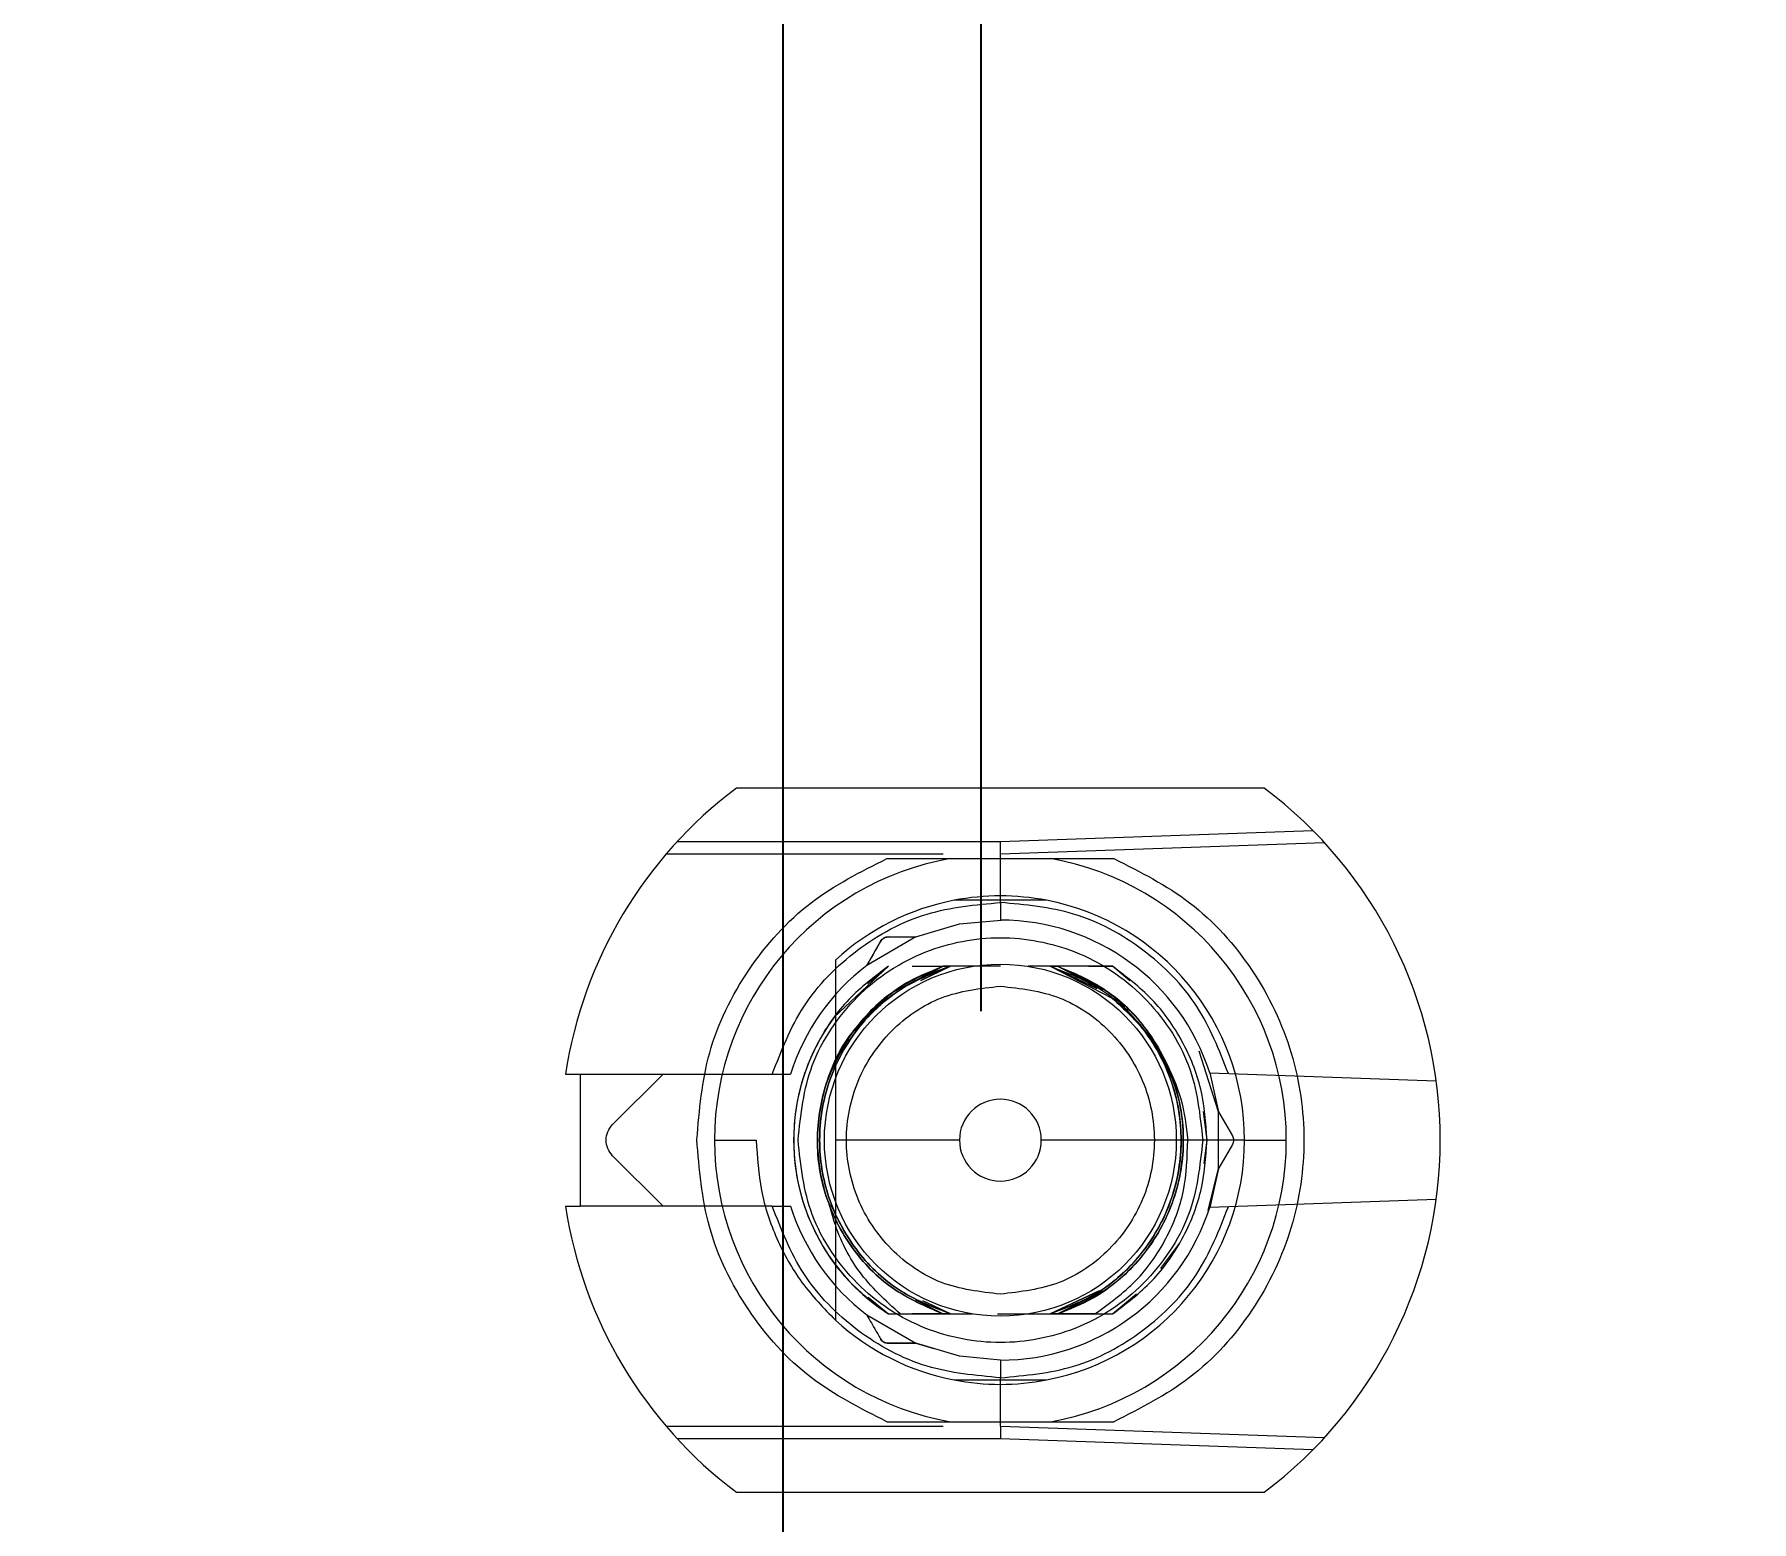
# Model space of a CAD drawing. Header units: millimetres. Extents: x -84 to 500, y -79 to 355.
# Drawn here: x 257.75 to 277.27, y 236.21 to 253.1 of the extents above; entities that cross this region are included whole.
import ezdxf
from ezdxf.lldxf.tags import DXFTag

# ---------------------------------------------------------------- set-up
doc = ezdxf.new("R2010")
doc.units = ezdxf.units.MM
doc.header["$PDSIZE"] = -1
tags = doc.linetypes.add('HIDDEN', pattern=[1.905, 1.27, -0.635]).pattern_tags.tags
tags[6:7] = [DXFTag(74, 4), DXFTag(75, 0), DXFTag(340, '0'), DXFTag(46, 1.0), DXFTag(50, 0.0), DXFTag(44, 0.0), DXFTag(45, 0.0)]
tags[4:5] = [DXFTag(74, 4), DXFTag(75, 0), DXFTag(340, '0'), DXFTag(46, 1.0), DXFTag(50, 0.0), DXFTag(44, 0.0), DXFTag(45, 0.0)]
doc.dimstyles.new('ISO-25', dxfattribs={"dimtxt": 2.5, "dimasz": 2.5, "dimexe": 1.25, "dimexo": 0.625, "dimtad": 1, "dimtxsty": 'Standard', "dimcen": 2.5, "dimadec": 0, "dimazin": 0, "dimtfac": 1, "dimtmove": 0, "dimatfit": 3, "dimfxl": 0, "dimarcsym": 0})

# ---------------------------------------------------------------- blocks, each defined once
blk = doc.blocks.new('*D173')
at = {"color": 0, "linetype": 'ByBlock', "lineweight": -2}
for p, q in [((277.156, 317.086), (277.156, 345.059)), ((272.91, 310.482), (277.156, 317.086)), ((272.91, 282.085), (272.91, 310.482))]:
    blk.add_line(p, q, dxfattribs=at)
at = {"layer": 'DEFPOINTS', "color": 0, "linetype": 'ByBlock'}
blk.add_point((272.91, 281.085), dxfattribs=at)
at = {"color": 0, "linetype": 'ByBlock', "insert": (273.882, 335.136), "char_height": 3.5, "attachment_point": 5, "rotation": 90}
blk.add_mtext('273,130', dxfattribs=at)
blk = doc.blocks.new('*D104')
at = {"color": 0, "linetype": 'ByBlock', "lineweight": -2}
for p, q in [((357.387, 315.419), (357.387, 343.952)), ((359.8, 308.815), (357.387, 315.419)), ((359.8, 282.085), (359.8, 308.815))]:
    blk.add_line(p, q, dxfattribs=at)
at = {"layer": 'DEFPOINTS', "color": 0, "linetype": 'ByBlock'}
blk.add_point((359.8, 281.085), dxfattribs=at)
at = {"color": 0, "linetype": 'ByBlock', "insert": (354.113, 333.75), "char_height": 3.5, "attachment_point": 5, "rotation": 90}
blk.add_mtext('359,800', dxfattribs=at)
blk = doc.blocks.new('*D182')
at = {"color": 0, "linetype": 'ByBlock', "lineweight": -2}
for p, q in [((297.66, 315.284), (297.66, 343.817)), ((306.665, 308.68), (297.66, 315.284)), ((306.665, 287.37), (306.665, 308.68))]:
    blk.add_line(p, q, dxfattribs=at)
at = {"layer": 'DEFPOINTS', "color": 0, "linetype": 'ByBlock'}
blk.add_point((306.665, 286.37), dxfattribs=at)
at = {"color": 0, "linetype": 'ByBlock', "insert": (294.386, 333.614), "char_height": 3.5, "attachment_point": 5, "rotation": 90}
blk.add_mtext('306,860', dxfattribs=at)
blk = doc.blocks.new('*D103')
at = {"color": 0, "linetype": 'ByBlock', "lineweight": -2}
blk.add_line((392.56, 287.37), (392.56, 345.31), dxfattribs=at)
at = {"layer": 'DEFPOINTS', "color": 0, "linetype": 'ByBlock'}
blk.add_point((392.56, 286.37), dxfattribs=at)
at = {"color": 0, "linetype": 'ByBlock', "insert": (389.286, 334.81), "char_height": 3.5, "attachment_point": 5, "rotation": 90}
blk.add_mtext('392,560', dxfattribs=at)
blk = doc.blocks.new('*D60')
at = {"color": 0, "linetype": 'ByBlock', "lineweight": -2}
for p, q in [((429.688, 279.42), (436.292, 282.059)), ((436.292, 282.059), (465.42, 282.059)), ((399.51, 279.42), (429.688, 279.42))]:
    blk.add_line(p, q, dxfattribs=at)
at = {"layer": 'DEFPOINTS', "color": 0, "linetype": 'ByBlock'}
blk.add_point((398.51, 279.42), dxfattribs=at)
at = {"color": 0, "linetype": 'ByBlock', "insert": (454.92, 285.333), "char_height": 3.5, "attachment_point": 5}
blk.add_mtext('279,420', dxfattribs=at)
blk = doc.blocks.new('*D190')
at = {"color": 0, "linetype": 'ByBlock', "lineweight": -2}
for p, q in [((429.827, 280.62), (436.431, 290.705)), ((436.431, 290.705), (464.964, 290.705)), ((361.265, 280.62), (429.827, 280.62))]:
    blk.add_line(p, q, dxfattribs=at)
at = {"layer": 'DEFPOINTS', "color": 0, "linetype": 'ByBlock'}
blk.add_point((360.265, 280.62), dxfattribs=at)
at = {"color": 0, "linetype": 'ByBlock', "insert": (454.762, 293.979), "char_height": 3.5, "attachment_point": 5}
blk.add_mtext('280,620', dxfattribs=at)
blk = doc.blocks.new('*D116')
at = {"color": 0, "linetype": 'ByBlock', "lineweight": -2}
for p, q in [((400.941, 308.34), (400.941, 337.468)), ((407.239, 301.736), (400.941, 308.34)), ((407.239, 211.51), (407.239, 301.736))]:
    blk.add_line(p, q, dxfattribs=at)
at = {"layer": 'DEFPOINTS', "color": 0, "linetype": 'ByBlock'}
blk.add_point((407.239, 210.51), dxfattribs=at)
at = {"color": 0, "linetype": 'ByBlock', "insert": (397.667, 326.968), "char_height": 3.5, "attachment_point": 5, "rotation": 90}
blk.add_mtext('407,239', dxfattribs=at)
blk = doc.blocks.new('*D94')
at = {"color": 0, "linetype": 'ByBlock', "lineweight": -2}
for p, q in [((432.095, 298.31), (435.867, 300.366)), ((435.867, 300.366), (463.84, 300.366)), ((426.491, 298.31), (432.095, 298.31))]:
    blk.add_line(p, q, dxfattribs=at)
at = {"layer": 'DEFPOINTS', "color": 0, "linetype": 'ByBlock'}
blk.add_point((425.491, 298.31), dxfattribs=at)
at = {"color": 0, "linetype": 'ByBlock', "insert": (453.918, 303.64), "char_height": 3.5, "attachment_point": 5}
blk.add_mtext('298,310', dxfattribs=at)
blk = doc.blocks.new('*D100')
at = {"color": 0, "linetype": 'ByBlock', "lineweight": -2}
for p, q in [((438.404, 304.8), (441.522, 311.942)), ((441.522, 311.942), (469.46, 311.942)), ((432.8, 304.8), (438.404, 304.8))]:
    blk.add_line(p, q, dxfattribs=at)
at = {"layer": 'DEFPOINTS', "color": 0, "linetype": 'ByBlock'}
blk.add_point((431.8, 304.8), dxfattribs=at)
at = {"color": 0, "linetype": 'ByBlock', "insert": (459.555, 315.216), "char_height": 3.5, "attachment_point": 5}
blk.add_mtext('304,800', dxfattribs=at)
blk = doc.blocks.new('*D102')
at = {"color": 0, "linetype": 'ByBlock', "lineweight": -2}
for p, q in [((423.034, 313.81), (423.034, 341.188)), ((431.8, 311.404), (423.034, 313.81)), ((431.8, 305.8), (431.8, 311.404))]:
    blk.add_line(p, q, dxfattribs=at)
at = {"layer": 'DEFPOINTS', "color": 0, "linetype": 'ByBlock'}
blk.add_point((431.8, 304.8), dxfattribs=at)
at = {"color": 0, "linetype": 'ByBlock', "insert": (419.76, 331.563), "char_height": 3.5, "attachment_point": 5, "rotation": 90}
blk.add_mtext('431,800', dxfattribs=at)
blk = doc.blocks.new('*D114')
at = {"color": 0, "linetype": 'ByBlock', "lineweight": -2}
for p, q in [((427.163, 240.585), (433.767, 246.415)), ((433.767, 246.415), (462.895, 246.415)), ((407.051, 240.585), (427.163, 240.585))]:
    blk.add_line(p, q, dxfattribs=at)
at = {"layer": 'DEFPOINTS', "color": 0, "linetype": 'ByBlock'}
blk.add_point((406.051, 240.585), dxfattribs=at)
at = {"color": 0, "linetype": 'ByBlock', "insert": (452.395, 249.689), "char_height": 3.5, "attachment_point": 5}
blk.add_mtext('240,585', dxfattribs=at)
blk = doc.blocks.new('*D117')
at = {"color": 0, "linetype": 'ByBlock', "lineweight": -2}
for p, q in [((375.623, 311.577), (375.623, 340.11)), ((378.2, 304.973), (375.623, 311.577)), ((378.2, 242.005), (378.2, 304.973))]:
    blk.add_line(p, q, dxfattribs=at)
at = {"layer": 'DEFPOINTS', "color": 0, "linetype": 'ByBlock'}
blk.add_point((378.2, 241.005), dxfattribs=at)
at = {"color": 0, "linetype": 'ByBlock', "insert": (372.349, 329.907), "char_height": 3.5, "attachment_point": 5, "rotation": 90}
blk.add_mtext('378,200', dxfattribs=at)
blk = doc.blocks.new('*D118')
at = {"color": 0, "linetype": 'ByBlock', "lineweight": -2}
for p, q in [((346.874, 316.264), (346.874, 343.047)), ((350.01, 309.66), (346.874, 316.264)), ((350.01, 242.005), (350.01, 309.66))]:
    blk.add_line(p, q, dxfattribs=at)
at = {"layer": 'DEFPOINTS', "color": 0, "linetype": 'ByBlock'}
blk.add_point((350.01, 241.005), dxfattribs=at)
at = {"color": 0, "linetype": 'ByBlock', "insert": (343.6, 333.72), "char_height": 3.5, "attachment_point": 5, "rotation": 90}
blk.add_mtext('350,010', dxfattribs=at)
blk = doc.blocks.new('*D186')
at = {"color": 0, "linetype": 'ByBlock', "lineweight": -2}
for p, q in [((332.635, 315.682), (332.635, 344.81)), ((329.69, 309.078), (332.635, 315.682)), ((329.69, 241.54), (329.69, 309.078))]:
    blk.add_line(p, q, dxfattribs=at)
at = {"layer": 'DEFPOINTS', "color": 0, "linetype": 'ByBlock'}
blk.add_point((329.69, 240.54), dxfattribs=at)
at = {"color": 0, "linetype": 'ByBlock', "insert": (329.361, 334.31), "char_height": 3.5, "attachment_point": 5, "rotation": 90}
blk.add_mtext('329,690', dxfattribs=at)
blk = doc.blocks.new('*D120')
at = {"color": 0, "linetype": 'ByBlock', "lineweight": -2}
for p, q in [((316.639, 311.78), (316.639, 340.313)), ((309.37, 305.176), (316.639, 311.78)), ((309.37, 242.005), (309.37, 305.176))]:
    blk.add_line(p, q, dxfattribs=at)
at = {"layer": 'DEFPOINTS', "color": 0, "linetype": 'ByBlock'}
blk.add_point((309.37, 241.005), dxfattribs=at)
at = {"color": 0, "linetype": 'ByBlock', "insert": (313.365, 330.111), "char_height": 3.5, "attachment_point": 5, "rotation": 90}
blk.add_mtext('309,370', dxfattribs=at)
blk = doc.blocks.new('*D178')
at = {"color": 0, "linetype": 'ByBlock', "lineweight": -2}
for p, q in [((289.51, 315.616), (289.51, 344.149)), ((288.991, 309.012), (289.51, 315.616)), ((288.991, 241.567), (288.991, 309.012))]:
    blk.add_line(p, q, dxfattribs=at)
at = {"layer": 'DEFPOINTS', "color": 0, "linetype": 'ByBlock'}
blk.add_point((288.991, 240.567), dxfattribs=at)
at = {"color": 0, "linetype": 'ByBlock', "insert": (286.236, 333.946), "char_height": 3.5, "attachment_point": 5, "rotation": 90}
blk.add_mtext('288,991', dxfattribs=at)
blk = doc.blocks.new('*D174')
at = {"color": 0, "linetype": 'ByBlock', "lineweight": -2}
for p, q in [((270.766, 315.543), (270.766, 344.671)), ((268.51, 308.939), (270.766, 315.543)), ((268.51, 242.005), (268.51, 308.939))]:
    blk.add_line(p, q, dxfattribs=at)
at = {"layer": 'DEFPOINTS', "color": 0, "linetype": 'ByBlock'}
blk.add_point((268.51, 241.005), dxfattribs=at)
at = {"color": 0, "linetype": 'ByBlock', "insert": (267.492, 334.171), "char_height": 3.5, "attachment_point": 5, "rotation": 90}
blk.add_mtext('268,730', dxfattribs=at)
blk = doc.blocks.new('*D176')
at = {"color": 0, "linetype": 'ByBlock', "lineweight": -2}
for p, q in [((260.19, 315.984), (260.19, 345.112)), ((266.26, 309.38), (260.19, 315.984)), ((266.26, 174.27), (266.26, 309.38))]:
    blk.add_line(p, q, dxfattribs=at)
at = {"layer": 'DEFPOINTS', "color": 0, "linetype": 'ByBlock'}
blk.add_point((266.26, 173.27), dxfattribs=at)
at = {"color": 0, "linetype": 'ByBlock', "insert": (256.916, 334.612), "char_height": 3.5, "attachment_point": 5, "rotation": 90}
blk.add_mtext('266,480', dxfattribs=at)
blk = doc.blocks.new('*D177')
at = {"color": 0, "linetype": 'ByBlock', "lineweight": -2}
for p, q in [((283.068, 313.271), (283.068, 341.804)), ((286.8, 306.667), (283.068, 313.271)), ((286.8, 174.27), (286.8, 306.667))]:
    blk.add_line(p, q, dxfattribs=at)
at = {"layer": 'DEFPOINTS', "color": 0, "linetype": 'ByBlock'}
blk.add_point((286.8, 173.27), dxfattribs=at)
at = {"color": 0, "linetype": 'ByBlock', "insert": (279.794, 331.601), "char_height": 3.5, "attachment_point": 5, "rotation": 90}
blk.add_mtext('286,800', dxfattribs=at)
blk = doc.blocks.new('*D183')
at = {"color": 0, "linetype": 'ByBlock', "lineweight": -2}
for p, q in [((308.562, 314.116), (308.562, 341.494)), ((306.925, 307.512), (308.562, 314.116)), ((306.925, 174.27), (306.925, 307.512))]:
    blk.add_line(p, q, dxfattribs=at)
at = {"layer": 'DEFPOINTS', "color": 0, "linetype": 'ByBlock'}
blk.add_point((306.925, 173.27), dxfattribs=at)
at = {"color": 0, "linetype": 'ByBlock', "insert": (305.288, 331.869), "char_height": 3.5, "attachment_point": 5, "rotation": 90}
blk.add_mtext('307,120', dxfattribs=at)
blk = doc.blocks.new('*D185')
at = {"color": 0, "linetype": 'ByBlock', "lineweight": -2}
for p, q in [((325.43, 309.484), (325.43, 338.612)), ((327.44, 302.88), (325.43, 309.484)), ((327.44, 174.27), (327.44, 302.88))]:
    blk.add_line(p, q, dxfattribs=at)
at = {"layer": 'DEFPOINTS', "color": 0, "linetype": 'ByBlock'}
blk.add_point((327.44, 173.27), dxfattribs=at)
at = {"color": 0, "linetype": 'ByBlock', "insert": (322.156, 328.112), "char_height": 3.5, "attachment_point": 5, "rotation": 90}
blk.add_mtext('327,440', dxfattribs=at)
blk = doc.blocks.new('*D187')
at = {"color": 0, "linetype": 'ByBlock', "lineweight": -2}
for p, q in [((338.803, 312.856), (338.803, 341.984)), ((347.76, 306.252), (338.803, 312.856)), ((347.76, 174.27), (347.76, 306.252))]:
    blk.add_line(p, q, dxfattribs=at)
at = {"layer": 'DEFPOINTS', "color": 0, "linetype": 'ByBlock'}
blk.add_point((347.76, 173.27), dxfattribs=at)
at = {"color": 0, "linetype": 'ByBlock', "insert": (335.529, 331.484), "char_height": 3.5, "attachment_point": 5, "rotation": 90}
blk.add_mtext('347,760', dxfattribs=at)
blk = doc.blocks.new('*D188')
at = {"color": 0, "linetype": 'ByBlock', "lineweight": -2}
for p, q in [((366.99, 308.283), (366.99, 337.411)), ((375.63, 301.679), (366.99, 308.283)), ((375.63, 176.67), (375.63, 301.679))]:
    blk.add_line(p, q, dxfattribs=at)
at = {"layer": 'DEFPOINTS', "color": 0, "linetype": 'ByBlock'}
blk.add_point((375.63, 175.67), dxfattribs=at)
at = {"color": 0, "linetype": 'ByBlock', "insert": (363.716, 326.911), "char_height": 3.5, "attachment_point": 5, "rotation": 90}
blk.add_mtext('375,630', dxfattribs=at)

msp = doc.modelspace()

# ---------------------------------------------------------------- linework, layer by layer
at = {"color": 7, "linetype": 'Continuous', "lineweight": 15}
for p, q in [((271.73, 244.54), (265.73, 244.54)), ((263.7866, 241.29), (263.955, 241.29)), ((263.955, 241.29), (263.955, 239.79)), ((265.48, 240.54), (265.955, 240.54)), ((268.2652, 240.54), (266.855, 240.54)), ((271.505, 240.54), (269.1948, 240.54)), ((271.505, 240.54), (271.98, 240.54)), ((263.7866, 239.79), (263.955, 239.79)), ((265.73, 236.54), (271.73, 236.54))]:
    msp.add_line(p, q, dxfattribs=at)
at = {"color": 7, "linetype": 'HIDDEN', "lineweight": 0}
for p, q in [((268.73, 243.9344), (272.2825, 244.0585)), ((265.0587, 243.9343), (268.73, 243.9343)), ((268.73, 243.79), (268.73, 243.9344)), ((272.4157, 243.9187), (268.73, 243.79)), ((268.0797, 243.79), (264.9303, 243.79)), ((268.73, 243.24), (268.73, 243.79)), ((268.73, 243.24), (268.73, 243.04)), ((269.2544, 243.265), (269.2544, 243.265)), ((267.7701, 242.8484), (267.2109, 242.5255)), ((267.2109, 242.5255), (267.3684, 242.7984)), ((266.8408, 241.9376), (267.4565, 242.515)), ((267.4565, 242.515), (267.2205, 242.3172)), ((267.5074, 242.2211), (268.0791, 242.515)), ((267.5074, 242.221), (268.0791, 242.515)), ((267.7291, 242.515), (268.0791, 242.515)), ((267.825, 242.3552), (268.164, 242.515)), ((268.164, 242.515), (267.825, 242.3552)), ((268.0791, 242.515), (267.838, 242.391)), ((268.4148, 242.515), (268.164, 242.515)), ((268.6484, 242.515), (268.4148, 242.515)), ((268.73, 242.515), (268.4619, 242.515)), ((269.296, 242.515), (269.0452, 242.515)), ((269.296, 242.515), (270.0015, 242.1538)), ((269.296, 242.515), (269.7659, 242.2934)), ((269.7658, 242.2935), (269.296, 242.515)), ((269.296, 242.515), (269.8281, 242.2641)), ((269.8281, 242.2641), (269.296, 242.515)), ((269.296, 242.515), (269.8281, 242.2641)), ((269.8281, 242.2641), (269.296, 242.515)), ((270.0035, 242.515), (269.3809, 242.515)), ((269.8279, 242.2852), (269.3809, 242.515)), ((269.3809, 242.515), (269.8949, 242.2507)), ((269.8949, 242.2507), (269.3809, 242.515)), ((269.3809, 242.515), (269.8949, 242.2507)), ((269.7309, 242.515), (270.0035, 242.515)), ((270.1429, 242.3982), (270.0035, 242.515)), ((270.201, 242.3496), (270.0035, 242.515)), ((271.2091, 240.8629), (270.9889, 241.551)), ((263.955, 241.29), (266.1363, 241.29)), ((264.3219, 240.7168), (264.8952, 241.29)), ((271.1101, 241.3049), (273.6842, 241.215)), ((271.1101, 241.3049), (271.2091, 240.8629)), ((271.08, 240.54), (271.0394, 240.8637)), ((271.08, 240.54), (271.0411, 240.8503)), ((271.2091, 240.8629), (271.3666, 240.59)), ((271.2091, 240.2171), (271.2091, 240.8629)), ((271.0468, 240.2751), (271.08, 240.54)), ((264.8952, 239.79), (264.3219, 240.3632)), ((271.3666, 240.49), (271.2091, 240.2171)), ((271.09, 239.7392), (271.2091, 240.2171)), ((271.2091, 240.2171), (271.1101, 239.7751)), ((266.1363, 239.79), (263.955, 239.79)), ((273.6842, 239.865), (271.1101, 239.7751)), ((270.5545, 239.0834), (270.7652, 239.365)), ((267.2281, 238.7564), (267.4565, 238.565)), ((269.8525, 238.8274), (269.296, 238.565)), ((269.296, 238.565), (269.8525, 238.8274)), ((269.8525, 238.8274), (269.296, 238.565)), ((269.296, 238.565), (269.8525, 238.8274)), ((269.3809, 238.565), (269.8932, 238.8284)), ((270.0035, 238.565), (270.277, 238.7942)), ((267.2109, 238.5545), (267.7701, 238.2316)), ((267.2782, 238.7144), (267.4565, 238.565)), ((267.4565, 238.565), (268.4148, 238.565)), ((267.7291, 238.565), (268.0791, 238.565)), ((268.0791, 238.565), (267.7291, 238.565)), ((267.7643, 238.7269), (268.0791, 238.565)), ((268.164, 238.565), (267.8467, 238.7146)), ((267.8511, 238.7125), (268.164, 238.565)), ((268.6965, 238.565), (269.0452, 238.565)), ((269.0452, 238.565), (269.8026, 238.565)), ((269.3809, 238.565), (270.0035, 238.565)), ((269.8026, 238.565), (269.3809, 238.565)), ((267.7701, 238.2316), (267.455, 238.2316)), ((267.7701, 238.2316), (267.9723, 238.1736)), ((268.73, 238.04), (268.73, 237.84)), ((268.73, 237.29), (268.73, 237.84)), ((264.9303, 237.29), (268.0797, 237.29)), ((268.73, 237.29), (272.4157, 237.1613)), ((268.73, 237.29), (268.73, 237.1457)), ((268.73, 237.1457), (265.0587, 237.1457)), ((272.2825, 237.0215), (268.73, 237.1456))]:
    msp.add_line(p, q, dxfattribs=at)
at = {"color": 7, "linetype": 'HIDDEN', "lineweight": 0, "flags": 128}
for points in [[(267.7701, 242.8484), (268.2644, 242.9963), (268.7385, 243.04)], [(267.4565, 242.515), (267.4565, 242.515)], [(268.164, 242.515), (268.164, 242.515)], [(268.164, 242.515), (268.164, 242.515)], [(268.164, 242.515), (268.164, 242.515)], [(268.164, 242.515), (268.164, 242.515)], [(268.164, 242.515), (268.164, 242.515)], [(269.296, 242.515), (269.296, 242.515)], [(269.296, 242.515), (269.296, 242.515)], [(269.296, 242.515), (269.296, 242.515)], [(269.296, 242.515), (269.296, 242.515)], [(269.296, 242.515), (269.296, 242.515)], [(269.296, 242.515), (269.296, 242.515)], [(269.296, 242.515), (269.296, 242.515)], [(269.296, 242.515), (269.296, 242.515)], [(270.0035, 242.515), (270.0035, 242.515)], [(266.8008, 239.7639), (266.797, 239.7925), (266.7969, 239.8014), (266.7971, 239.8027), (266.7975, 239.8036), (266.7977, 239.8037), (266.7977, 239.8038), (266.7978, 239.8038), (266.7978, 239.8038), (266.7978, 239.8038), (266.7978, 239.8038), (266.7978, 239.8038), (266.7977, 239.8038), (266.7975, 239.8038), (266.7974, 239.8038), (266.7974, 239.8038), (266.7974, 239.8038), (266.7974, 239.8038), (266.7974, 239.8038), (266.7975, 239.8038), (266.7977, 239.8039), (266.7979, 239.8039), (266.798, 239.804), (266.798, 239.804), (266.7981, 239.804), (266.7981, 239.804), (266.7981, 239.804), (266.7981, 239.804), (266.7984, 239.804), (266.7988, 239.8039), (266.7994, 239.8035), (266.8021, 239.8006), (266.8663, 239.6711), (266.9534, 239.5081)], [(270.5092, 239.5128), (270.5092, 239.5128)], [(269.7572, 238.7608), (269.7572, 238.7608)], [(267.4565, 238.565), (267.4565, 238.565)], [(267.4565, 238.565), (267.4565, 238.565)], [(267.4565, 238.565), (267.4565, 238.565)], [(267.4565, 238.565), (267.4565, 238.565)], [(267.4565, 238.565), (267.4565, 238.565)], [(267.4565, 238.565), (267.4565, 238.565)], [(267.4565, 238.565), (267.4565, 238.565)], [(267.4565, 238.565), (267.4565, 238.565)], [(268.4148, 238.565), (268.4148, 238.565)], [(269.0452, 238.565), (269.0452, 238.565)], [(270.0035, 238.565), (270.0035, 238.565)], [(270.0035, 238.565), (270.0035, 238.565)], [(270.0035, 238.565), (270.0035, 238.565)], [(270.0035, 238.565), (270.0035, 238.565)], [(270.0035, 238.565), (270.0035, 238.565)], [(270.0035, 238.565), (270.0035, 238.565)], [(270.0035, 238.565), (270.0035, 238.565)], [(268.73, 238.04), (268.2644, 238.0837), (267.7701, 238.2316)]]:
    msp.add_lwpolyline(points, dxfattribs=at)
at = {"color": 7, "linetype": 'HIDDEN', "lineweight": 0}
msp.add_circle((268.73, 240.54), 2, dxfattribs=at)
at = {"color": 7, "linetype": 'Continuous', "lineweight": 15}
for radius, start, end in [(5, 126.8699, 171.37307), (5, 306.8699, 53.1301), (3.25, 100.06327, 180), (3.25, 0, 79.93673), (2.775, 100.89324, 132.50663), (2.775, 79.10676, 100.89295), (2.775, 0, 79.10705), (0.4648, 0, 180), (3.25, 180, 259.93673), (0.4648, 180, 0), (2.775, 280.89295, 0), (3.25, 280.06327, 0), (5, 188.62693, 233.1301), (2.775, 227.49336, 259.10705), (2.775, 259.10668, 280.89376)]:
    msp.add_arc((268.73, 240.54), radius, start, end, dxfattribs=at)
at = {"color": 7, "linetype": 'HIDDEN', "lineweight": 0}
for radius, start, end in [(2.5, 17.81569, 90), (2.5, 127.42024, 162.5424), (2.35, 143.50581, 237.18508), (2.5, 197.4576, 232.57976), (2.5, 270, 342.18431)]:
    msp.add_arc((268.73, 240.54), radius, start, end, dxfattribs=at)
at = {"color": 7, "linetype": 'Continuous', "lineweight": 15}
for points, knots in [([(265.28, 240.546), (265.3086, 240.8795), (265.3672, 241.5617), (265.8334, 242.4995), (266.5303, 243.2811), (267.1417, 243.5893), (267.4406, 243.74)], [0, 0, 0, 0, 0.2444238, 0.5, 0.7555762, 1, 1, 1, 1]), ([(267.4406, 243.74), (267.5751, 243.74), (267.7489, 243.74), (267.9432, 243.74), (268.0238, 243.74), (268.0778, 243.74), (268.1174, 243.74), (268.1436, 243.74), (268.1576, 243.74), (268.1617, 243.74), (268.162, 243.74), (268.1621, 243.74)], [0, 0, 0, 0, 0.5219302, 0.6747067, 0.7796367, 0.8517307, 0.9016652, 0.9545658, 0.9758811, 0.9930943, 1, 1, 1, 1]), ([(268.1621, 243.74), (268.338, 243.74), (268.6905, 243.74), (269.0836, 243.74), (269.276, 243.74), (269.2979, 243.74)], [0, 0, 0, 0, 0.4691002, 0.9396132, 1, 1, 1, 1]), ([(269.2979, 243.74), (269.2984, 243.74), (269.2996, 243.74), (269.3113, 243.74), (269.3548, 243.74), (269.5513, 243.74), (269.7852, 243.74), (269.9814, 243.74), (270.0194, 243.74)], [0, 0, 0, 0, 0.0169294, 0.0393005, 0.081695, 0.2361978, 0.8521567, 1, 1, 1, 1]), ([(270.0194, 243.74), (270.3184, 243.5891), (270.9301, 243.2803), (271.6322, 242.497), (272.0806, 241.5573), (272.2286, 240.54), (272.0806, 239.5227), (271.6322, 238.583), (270.9301, 237.7997), (270.3184, 237.4909), (270.0194, 237.34)], [0, 0, 0, 0, 0.1222036, 0.25, 0.3777964, 0.5, 0.6222036, 0.75, 0.8777964, 1, 1, 1, 1]), ([(269.2544, 243.265), (268.9643, 243.265), (268.6112, 243.265), (268.267, 243.265), (268.2056, 243.265)], [0, 0, 0, 0, 0.82148627, 1, 1, 1, 1]), ([(266.855, 242.5857), (266.855, 242.1481), (266.855, 241.5452), (266.855, 240.7563), (266.855, 240.54)], [0, 0, 0, 0, 0.7257574, 1, 1, 1, 1]), ([(267.4406, 237.34), (267.1409, 237.4912), (266.5277, 237.8005), (265.8297, 238.5854), (265.3642, 239.5271), (265.3076, 240.2115), (265.28, 240.546)], [0, 0, 0, 0, 0.2443904, 0.5, 0.7556096, 1, 1, 1, 1]), ([(265.955, 240.54), (265.9664, 240.3482), (265.9893, 239.9647), (266.1741, 239.4155), (266.454, 238.9083), (266.7213, 238.6323), (266.855, 238.4943)], [0, 0, 0, 0, 0.25000018, 0.50000025, 0.75000022, 1, 1, 1, 1]), ([(266.855, 240.54), (266.855, 240.3451), (266.855, 239.8407), (266.855, 239.1589), (266.855, 238.7099), (266.855, 238.4943)], [0, 0, 0, 0, 0.2465257, 0.6381396, 1, 1, 1, 1]), ([(268.2056, 237.815), (268.4957, 237.815), (268.8488, 237.815), (269.193, 237.815), (269.2544, 237.815)], [0, 0, 0, 0, 0.821497, 1, 1, 1, 1]), ([(267.4406, 237.34), (267.5751, 237.34), (267.7489, 237.34), (267.9432, 237.34), (268.0238, 237.34), (268.0778, 237.34), (268.1174, 237.34), (268.1436, 237.34), (268.1576, 237.34), (268.1617, 237.34), (268.162, 237.34), (268.1621, 237.34)], [0, 0, 0, 0, 0.5219302, 0.6747067, 0.7796367, 0.8517307, 0.9016652, 0.9545658, 0.9758811, 0.9930943, 1, 1, 1, 1]), ([(268.1621, 237.34), (268.338, 237.34), (268.6905, 237.34), (269.0836, 237.34), (269.276, 237.34), (269.2979, 237.34)], [0, 0, 0, 0, 0.4691002, 0.9396132, 1, 1, 1, 1]), ([(269.2979, 237.34), (269.2984, 237.34), (269.2996, 237.34), (269.3113, 237.34), (269.3548, 237.34), (269.5513, 237.34), (269.7852, 237.34), (269.9814, 237.34), (270.0194, 237.34)], [0, 0, 0, 0, 0.0169294, 0.0393005, 0.081695, 0.2361978, 0.8521567, 1, 1, 1, 1])]:
    msp.add_open_spline(points, degree=3, knots=knots, dxfattribs=at)
at = {"color": 7, "linetype": 'HIDDEN', "lineweight": 0}
for points, knots in [([(266.1363, 241.29), (266.2395, 241.5543), (266.4517, 242.0972), (267.0809, 242.7335), (267.8669, 243.1612), (268.4474, 243.2142), (268.73, 243.24)], [0, 0, 0, 0, 0.24339238, 0.5, 0.75660762, 1, 1, 1, 1]), ([(271.3216, 241.2975), (271.2178, 241.561), (271.0047, 242.1021), (270.3758, 242.7357), (269.5912, 243.1616), (269.012, 243.2143), (268.73, 243.24)], [0, 0, 0, 0, 0.2434225, 0.5, 0.7565775, 1, 1, 1, 1]), ([(266.43, 240.54), (266.4609, 240.8292), (266.5086, 241.2757), (266.7949, 241.8119), (267.0921, 242.1773), (267.4581, 242.4765), (267.9941, 242.7538), (268.73, 242.8958), (269.4657, 242.7538), (270.0018, 242.4766), (270.3677, 242.1775), (270.665, 241.812), (270.9514, 241.2759), (270.9991, 240.8292), (271.03, 240.54)], [0, 0, 0, 0, 0.11972147, 0.18482351, 0.24999997, 0.31510204, 0.38027853, 0.5, 0.61972147, 0.68482351, 0.74999997, 0.81510204, 0.88027853, 1, 1, 1, 1]), ([(267.3684, 242.7984), (267.3733, 242.8056), (267.3831, 242.82), (267.4045, 242.8358), (267.4289, 242.8464), (267.4463, 242.8477), (267.455, 242.8484)], [0, 0, 0, 0, 0.2508005, 0.5000001, 0.7491996, 1, 1, 1, 1]), ([(267.455, 242.8484), (267.4473, 242.8481), (267.4369, 242.8477), (267.4196, 242.8421), (267.4113, 242.8384), (267.4055, 242.8353), (267.3998, 242.8318), (267.3922, 242.8264), (267.3782, 242.814), (267.3726, 242.805), (267.3684, 242.7984)], [0, 0, 0, 0, 0.3001484, 0.4066758, 0.452606, 0.4958734, 0.5400992, 0.5867242, 0.6945387, 1, 1, 1, 1]), ([(267.455, 242.8484), (267.537, 242.8484), (267.6454, 242.8484), (267.7419, 242.8484), (267.7665, 242.8484), (267.7689, 242.8484), (267.7701, 242.8484)], [0, 0, 0, 0, 0.6387178, 0.8437471, 0.9250006, 1, 1, 1, 1]), ([(267.3684, 242.7984), (267.3274, 242.7273), (267.2732, 242.6335), (267.225, 242.5499), (267.2126, 242.5286), (267.2114, 242.5265), (267.2109, 242.5255)], [0, 0, 0, 0, 0.6387212, 0.8437522, 0.9250038, 1, 1, 1, 1]), ([(268.0791, 242.515), (267.8792, 242.4283), (267.4793, 242.2548), (267.0181, 241.7765), (266.7188, 241.1917), (266.6164, 240.54), (266.7188, 239.8884), (267.0181, 239.3035), (267.4793, 238.8252), (267.8792, 238.6517), (268.0791, 238.565)], [0, 0, 0, 0, 0.1249999, 0.2499999, 0.3749998, 0.4999998, 0.6249998, 0.7499998, 0.8749999, 1, 1, 1, 1]), ([(268.164, 238.565), (267.9572, 238.6459), (267.5435, 238.8077), (267.0613, 239.2843), (266.7474, 239.876), (266.6396, 240.54), (266.7473, 241.204), (267.0613, 241.7957), (267.5435, 242.2723), (267.9572, 242.4341), (268.164, 242.515)], [0, 0, 0, 0, 0.1249999, 0.2499999, 0.375, 0.5000001, 0.625, 0.75, 0.8750001, 1, 1, 1, 1]), ([(268.164, 242.515), (267.9572, 242.4341), (267.5435, 242.2723), (267.0613, 241.7957), (266.7473, 241.204), (266.6396, 240.54), (266.7474, 239.876), (267.0613, 239.2843), (267.5435, 238.8077), (267.9572, 238.6459), (268.164, 238.565)], [0, 0, 0, 0, 0.1249999, 0.25, 0.375, 0.4999999, 0.625, 0.7500001, 0.8750001, 1, 1, 1, 1]), ([(268.164, 238.5651), (267.9572, 238.646), (267.5435, 238.8078), (267.0613, 239.2843), (266.7474, 239.876), (266.6396, 240.54), (266.7474, 241.204), (267.0613, 241.7957), (267.5435, 242.2722), (267.9572, 242.434), (268.164, 242.515)], [0, 0, 0, 0, 0.125, 0.2499999, 0.3749997, 0.4999996, 0.6249996, 0.7499996, 0.8749997, 1, 1, 1, 1]), ([(268.164, 242.515), (267.9572, 242.434), (267.5435, 242.2722), (267.0613, 241.7957), (266.7474, 241.204), (266.6396, 240.54), (266.7474, 239.876), (267.0613, 239.2843), (267.5435, 238.8078), (267.9572, 238.646), (268.164, 238.5651)], [0, 0, 0, 0, 0.1250003, 0.2500004, 0.3750004, 0.5000004, 0.6250003, 0.7500001, 0.875, 1, 1, 1, 1]), ([(268.164, 238.565), (267.9572, 238.646), (267.5435, 238.8078), (267.0613, 239.2843), (266.7474, 239.876), (266.6396, 240.54), (266.7474, 241.204), (267.0613, 241.7957), (267.5435, 242.2722), (267.9572, 242.434), (268.164, 242.515)], [0, 0, 0, 0, 0.1250001, 0.2500001, 0.375, 0.5, 0.6249999, 0.7499998, 0.8749999, 1, 1, 1, 1]), ([(268.164, 242.515), (267.9572, 242.434), (267.5435, 242.2722), (267.0613, 241.7957), (266.7474, 241.204), (266.6396, 240.54), (266.7474, 239.876), (267.0613, 239.2843), (267.5435, 238.8078), (267.9572, 238.646), (268.164, 238.565)], [0, 0, 0, 0, 0.1250001, 0.2500002, 0.3750001, 0.5, 0.625, 0.7499999, 0.8749999, 1, 1, 1, 1]), ([(267.0583, 241.7768), (267.1998, 241.9394), (267.4828, 242.2646), (267.8803, 242.4315), (268.0791, 242.515)], [0, 0, 0, 0, 0.5000004, 1, 1, 1, 1]), ([(267.2859, 242.0009), (267.3551, 242.0776), (267.5702, 242.3162), (267.8733, 242.4346), (268.0791, 242.515)], [0, 0, 0, 0, 0.321279, 1, 1, 1, 1]), ([(268.164, 242.515), (268.0248, 242.4668), (267.7464, 242.3704), (267.5123, 242.1914), (267.3953, 242.1019)], [0, 0, 0, 0, 0.5000007, 1, 1, 1, 1]), ([(268.164, 242.515), (268.1636, 242.515), (268.1629, 242.515), (268.156, 242.515), (268.1294, 242.515), (268.1009, 242.515), (268.0791, 242.515)], [0, 0, 0, 0, 0.0688976, 0.145453, 0.3449293, 1, 1, 1, 1]), ([(268.0791, 242.515), (268.1007, 242.515), (268.1288, 242.515), (268.156, 242.515), (268.1629, 242.515), (268.1637, 242.515), (268.164, 242.515)], [0, 0, 0, 0, 0.6594708, 0.8553283, 0.9305157, 1, 1, 1, 1]), ([(269.296, 242.515), (269.2964, 242.515), (269.2971, 242.515), (269.304, 242.515), (269.3306, 242.515), (269.3591, 242.515), (269.3809, 242.515)], [0, 0, 0, 0, 0.0688677, 0.1454157, 0.3449093, 1, 1, 1, 1]), ([(269.3809, 242.515), (269.3593, 242.515), (269.3312, 242.515), (269.304, 242.515), (269.2971, 242.515), (269.2963, 242.515), (269.296, 242.515)], [0, 0, 0, 0, 0.6593585, 0.8552741, 0.9304978, 1, 1, 1, 1]), ([(269.296, 242.515), (269.2964, 242.515), (269.2972, 242.515), (269.304, 242.515), (269.3306, 242.515), (269.3591, 242.515), (269.3809, 242.515)], [0, 0, 0, 0, 0.0689479, 0.1455816, 0.3451712, 1, 1, 1, 1]), ([(269.296, 238.565), (269.5028, 238.6459), (269.9165, 238.8077), (270.3988, 239.2842), (270.7126, 239.876), (270.8204, 240.54), (270.7127, 241.204), (270.3987, 241.7958), (269.9165, 242.2722), (269.5028, 242.4341), (269.296, 242.515)], [0, 0, 0, 0, 0.125, 0.2499999, 0.3749999, 0.5, 0.625, 0.7499999, 0.8749999, 1, 1, 1, 1]), ([(269.3809, 242.515), (269.5808, 242.4283), (269.9807, 242.2548), (270.4419, 241.7765), (270.7412, 241.1917), (270.8437, 240.54), (270.7412, 239.8884), (270.4419, 239.3035), (269.9807, 238.8252), (269.5809, 238.6517), (269.3809, 238.565)], [0, 0, 0, 0, 0.125, 0.25, 0.375, 0.5, 0.6250001, 0.75, 0.875, 1, 1, 1, 1]), ([(270.6695, 241.2571), (270.5943, 241.4299), (270.4324, 241.8019), (269.9778, 242.2537), (269.5799, 242.4279), (269.3809, 242.515)], [0, 0, 0, 0, 0.3025439, 0.6512717, 1, 1, 1, 1]), ([(269.3809, 242.515), (269.5849, 242.4323), (269.9295, 242.2925), (270.1732, 242.015), (270.2726, 241.9018)], [0, 0, 0, 0, 0.5921104, 1, 1, 1, 1]), ([(268.0791, 238.565), (267.8792, 238.6517), (267.4793, 238.8251), (267.0181, 239.3036), (266.7191, 239.8881), (266.6155, 240.5411), (266.7222, 241.1876), (266.9771, 241.7308), (267.2516, 241.9782), (267.3645, 242.0799)], [0, 0, 0, 0, 0.1492875, 0.2985749, 0.4478623, 0.5971496, 0.746437, 0.8957243, 1, 1, 1, 1]), ([(268.0791, 238.565), (267.8792, 238.6517), (267.4793, 238.8251), (267.0181, 239.3036), (266.7191, 239.8881), (266.6154, 240.5411), (266.7223, 241.1875), (266.9751, 241.7277), (267.2467, 241.9727), (267.3567, 242.072)], [0, 0, 0, 0, 0.1496693, 0.2993386, 0.4490079, 0.5986771, 0.7483464, 0.8980157, 1, 1, 1, 1]), ([(267.3546, 242.0699), (267.2453, 241.9713), (266.9745, 241.7269), (266.7223, 241.1875), (266.6154, 240.5411), (266.719, 239.888), (267.018, 239.3036), (267.4793, 238.8251), (267.8792, 238.6517), (268.0791, 238.565)], [0, 0, 0, 0, 0.1013776, 0.2511479, 0.4009184, 0.550689, 0.7004591, 0.8502298, 1, 1, 1, 1]), ([(267.3953, 242.1019), (267.3032, 242.0153), (267.195, 241.9136), (267.0909, 241.8), (267.069, 241.7805), (267.0621, 241.7767), (267.0597, 241.7763), (267.0588, 241.7765), (267.0584, 241.7767), (267.0583, 241.7768)], [0, 0, 0, 0, 0.8053593, 0.9459667, 0.9826923, 0.9932326, 0.9969187, 0.9985022, 1, 1, 1, 1]), ([(270.0015, 242.1538), (270.1398, 242.0257), (270.4165, 241.7696), (270.6798, 241.2611), (270.8041, 240.7072), (270.7712, 240.1387), (270.5864, 239.6001), (270.2617, 239.1345), (269.8255, 238.7635), (269.4725, 238.6312), (269.296, 238.565)], [0, 0, 0, 0, 0.125, 0.2500002, 0.3750006, 0.5000009, 0.6250009, 0.7500008, 0.8750004, 1, 1, 1, 1]), ([(270.6025, 241.4446), (270.5199, 241.5787), (270.3556, 241.8456), (270.1191, 242.0514), (270.0015, 242.1538)], [0, 0, 0, 0, 0.502467, 1, 1, 1, 1]), ([(268.0791, 238.565), (267.8792, 238.6517), (267.4793, 238.8251), (267.018, 239.3036), (266.7191, 239.888), (266.6151, 240.5414), (266.7235, 241.1865), (266.9569, 241.6995), (267.2015, 241.9236), (267.2859, 242.0009)], [0, 0, 0, 0, 0.1532182, 0.3064365, 0.4596547, 0.6128729, 0.7660911, 0.9193093, 1, 1, 1, 1]), ([(267.0451, 241.7587), (266.9339, 241.5713), (266.7116, 241.1964), (266.6183, 240.5387), (266.7183, 239.8887), (267.0183, 239.3034), (267.4793, 238.8252), (267.8792, 238.6517), (268.0791, 238.565)], [0, 0, 0, 0, 0.16666666, 0.33333331, 0.49999997, 0.66666664, 0.83333331, 1, 1, 1, 1]), ([(266.1363, 241.29), (266.164, 241.29), (266.2191, 241.29), (266.2873, 241.29), (266.3365, 241.29), (266.3423, 241.29), (266.3452, 241.29)], [0, 0, 0, 0, 0.25810539, 0.51259537, 0.75559383, 1, 1, 1, 1]), ([(269.3809, 238.565), (269.5182, 238.6198), (269.7927, 238.7294), (270.1486, 238.9994), (270.4427, 239.3325), (270.6588, 239.7218), (270.7885, 240.1477), (270.8236, 240.5907), (270.7704, 241.0342), (270.6584, 241.3078), (270.6025, 241.4446)], [0, 0, 0, 0, 0.1250001, 0.2500003, 0.3750004, 0.5000004, 0.6250004, 0.7500003, 0.8750002, 1, 1, 1, 1]), ([(270.6025, 241.4446), (270.6705, 241.3019), (270.8074, 241.015), (270.8418, 240.699), (270.8591, 240.54)], [0, 0, 0, 0, 0.49706337, 1, 1, 1, 1]), ([(271.03, 240.54), (270.9991, 240.2508), (270.9514, 239.8043), (270.6651, 239.2681), (270.3679, 238.9027), (270.0019, 238.6035), (269.4659, 238.3262), (268.73, 238.1842), (267.9943, 238.3262), (267.4582, 238.6034), (267.0923, 238.9025), (266.795, 239.268), (266.5086, 239.8041), (266.4609, 240.2508), (266.43, 240.54)], [0, 0, 0, 0, 0.1197215, 0.1848235, 0.25, 0.315102, 0.3802785, 0.5, 0.6197215, 0.6848235, 0.75, 0.815102, 0.8802785, 1, 1, 1, 1]), ([(269.8026, 238.565), (269.9655, 238.6822), (270.2892, 238.915), (270.63, 239.408), (270.8438, 239.9594), (270.854, 240.3474), (270.8591, 240.54)], [0, 0, 0, 0, 0.2550541, 0.5067387, 0.755054, 1, 1, 1, 1]), ([(268.73, 237.84), (268.4474, 237.8658), (267.8669, 237.9188), (267.0809, 238.3465), (266.4517, 238.9828), (266.2395, 239.5257), (266.1363, 239.79)], [0, 0, 0, 0, 0.2433924, 0.5, 0.7566076, 1, 1, 1, 1]), ([(266.1363, 239.79), (266.1641, 239.79), (266.2193, 239.79), (266.2875, 239.79), (266.3365, 239.79), (266.3423, 239.79), (266.3452, 239.79)], [0, 0, 0, 0, 0.2586201, 0.5136175, 0.7560903, 1, 1, 1, 1]), ([(267.591, 238.565), (267.4242, 238.7177), (267.0904, 239.0232), (266.8763, 239.4756), (266.8101, 239.7283), (266.8007, 239.7639)], [0, 0, 0, 0, 0.461832, 0.924144, 1, 1, 1, 1]), ([(268.73, 237.84), (269.012, 237.8657), (269.5912, 237.9184), (270.3758, 238.3443), (271.0047, 238.9779), (271.2178, 239.519), (271.3216, 239.7825)], [0, 0, 0, 0, 0.2434225, 0.5, 0.7565775, 1, 1, 1, 1]), ([(267.2109, 238.5545), (267.2114, 238.5535), (267.2127, 238.5514), (267.225, 238.53), (267.2552, 238.4778), (267.3054, 238.3907), (267.3463, 238.3199), (267.3684, 238.2816)], [0, 0, 0, 0, 0.074114, 0.1549226, 0.3599105, 0.65372, 1, 1, 1, 1]), ([(268.0791, 238.565), (268.1007, 238.565), (268.1288, 238.565), (268.156, 238.565), (268.1629, 238.565), (268.1636, 238.565), (268.164, 238.565)], [0, 0, 0, 0, 0.6593264, 0.8552765, 0.9305099, 1, 1, 1, 1]), ([(268.164, 238.565), (268.1637, 238.565), (268.1629, 238.565), (268.1561, 238.565), (268.1294, 238.565), (268.1009, 238.565), (268.0791, 238.565)], [0, 0, 0, 0, 0.06883967, 0.14531384, 0.34467889, 1, 1, 1, 1]), ([(268.0791, 238.565), (268.1007, 238.565), (268.1288, 238.565), (268.1561, 238.565), (268.1629, 238.565), (268.1637, 238.565), (268.164, 238.565)], [0, 0, 0, 0, 0.65956102, 0.8553789, 0.93053671, 1, 1, 1, 1]), ([(269.296, 238.565), (269.2964, 238.565), (269.2971, 238.565), (269.304, 238.565), (269.3306, 238.565), (269.3591, 238.565), (269.3809, 238.565)], [0, 0, 0, 0, 0.0688628, 0.14538059, 0.34481419, 1, 1, 1, 1]), ([(269.296, 238.565), (269.2964, 238.565), (269.2971, 238.565), (269.304, 238.565), (269.3306, 238.565), (269.3591, 238.565), (269.3809, 238.565)], [0, 0, 0, 0, 0.0689465, 0.145569, 0.3451359, 1, 1, 1, 1]), ([(269.3809, 238.565), (269.3593, 238.565), (269.3312, 238.565), (269.304, 238.565), (269.2971, 238.565), (269.2963, 238.565), (269.296, 238.565)], [0, 0, 0, 0, 0.6595874, 0.8554208, 0.9305688, 1, 1, 1, 1]), ([(267.455, 238.2316), (267.4463, 238.2323), (267.4289, 238.2336), (267.4045, 238.2442), (267.3831, 238.26), (267.3733, 238.2744), (267.3684, 238.2816)], [0, 0, 0, 0, 0.2508005, 0.5000001, 0.7491996, 1, 1, 1, 1]), ([(267.3684, 238.2816), (267.3725, 238.2751), (267.3781, 238.2663), (267.3915, 238.2541), (267.3989, 238.2488), (267.4044, 238.2453), (267.4103, 238.2421), (267.4188, 238.2382), (267.4366, 238.2323), (267.4472, 238.2319), (267.455, 238.2316)], [0, 0, 0, 0, 0.3001484, 0.4066758, 0.452606, 0.4958734, 0.5400992, 0.5867242, 0.6945387, 1, 1, 1, 1]), ([(267.455, 238.2316), (267.537, 238.2316), (267.6454, 238.2316), (267.7419, 238.2316), (267.7665, 238.2316), (267.7689, 238.2316), (267.7701, 238.2316)], [0, 0, 0, 0, 0.6386768, 0.8437391, 0.9249986, 1, 1, 1, 1])]:
    msp.add_open_spline(points, degree=3, knots=knots, dxfattribs=at)
for points in [[(267.4565, 242.515), (267.2999, 242.3972), (266.9867, 242.1616), (266.646, 241.6749), (266.4287, 241.1267), (266.3556, 240.54), (266.4287, 239.9533), (266.646, 239.4051), (266.9867, 238.9184), (267.2999, 238.6828), (267.4565, 238.565)], [(268.164, 242.515), (268.0248, 242.4668), (267.7464, 242.3704), (267.5123, 242.1914), (267.3953, 242.1019)], [(271.08, 240.54), (271.0659, 240.7356), (271.0378, 241.1267), (270.8122, 241.6749), (270.4737, 242.1616), (270.1603, 242.3972), (270.0035, 242.515)], [(271.08, 240.54), (271.0659, 240.7356), (271.0378, 241.1267), (270.8122, 241.6749), (270.4737, 242.1616), (270.1603, 242.3972), (270.0035, 242.515)], [(268.73, 238.79), (268.501, 238.8163), (268.0429, 238.8689), (267.4603, 239.2736), (267.0711, 239.8521), (266.9344, 240.54), (267.0711, 241.2279), (267.4603, 241.8064), (268.0429, 242.2111), (268.501, 242.2637), (268.73, 242.29)], [(268.73, 242.29), (268.959, 242.2637), (269.4171, 242.2111), (269.9997, 241.8064), (270.3889, 241.2279), (270.5256, 240.54), (270.3889, 239.8521), (269.9997, 239.2736), (269.4171, 238.8689), (268.959, 238.8163), (268.73, 238.79)], [(264.3219, 240.3632), (264.3014, 240.389), (264.2604, 240.4407), (264.2429, 240.54), (264.2604, 240.6393), (264.3014, 240.691), (264.3219, 240.7168)], [(270.0035, 238.565), (270.1603, 238.6828), (270.4737, 238.9184), (270.8122, 239.4051), (271.0378, 239.9533), (271.0659, 240.3444), (271.08, 240.54)], [(270.0035, 238.565), (270.1603, 238.6828), (270.4737, 238.9184), (270.8122, 239.4051), (271.0378, 239.9533), (271.0659, 240.3444), (271.08, 240.54)], [(271.3666, 240.59), (271.3704, 240.5821), (271.378, 240.5663), (271.381, 240.54), (271.378, 240.5137), (271.3704, 240.4979), (271.3666, 240.49)]]:
    msp.add_open_spline(points, degree=3, dxfattribs=at)

# ---------------------------------------------------------------- dimensions: what is measured, and where the dimension line sits
for feature_location, offset, dtype, origin, picture, middle in [((392.56, 286.37), (0, 36.4157), 1, (0, 0), '*D103', (389.286, 334.8097)), ((266.2597, 173.27), (-6.0693, 149.3179), 1, (-0.2203, 0), '*D176', (256.9164, 334.6119)), ((272.9097, 281.0848), (4.2465, 42.6048), 1, (-0.2203, 0), '*D173', (273.8822, 335.136)), ((329.69, 240.54), (2.9445, 81.7461), 1, (0, 0), '*D186', (329.3605, 334.3101)), ((268.5097, 241.0048), (2.2568, 81.1424), 1, (-0.2203, 0), '*D174', (267.4925, 334.1712)), ((288.9912, 240.5675), (0.5192, 81.6521), 1, (0, 0), '*D178', (286.2363, 333.9461)), ((359.8, 281.0848), (-2.4125, 40.9386), 1, (0, 0), '*D104', (354.1135, 333.7499)), ((306.6653, 286.37), (-9.005, 35.5178), 1, (-0.1947, 0), '*D182', (294.3863, 333.6143)), ((350.01, 241.0048), (-3.1363, 81.8636), 1, (0, 0), '*D118', (343.5997, 333.7198)), ((347.76, 173.27), (-8.9566, 146.1905), 1, (0, 0), '*D187', (335.5294, 331.4845)), ((286.8, 173.27), (-3.7317, 146.605), 1, (0, 0), '*D177', (279.7943, 331.6015)), ((306.9253, 173.27), (1.6362, 147.4498), 1, (-0.1947, 0), '*D183', (305.2875, 331.8688)), ((431.8, 304.8), (-8.766, 15.614), 1, (0, 0), '*D102', (419.76, 331.563)), ((309.37, 241.0048), (7.2692, 77.3793), 1, (0, 0), '*D120', (313.3652, 330.1105)), ((378.2, 241.0048), (-2.5774, 77.176), 1, (0, 0), '*D117', (372.3486, 329.9072)), ((327.44, 173.27), (-2.0105, 142.8176), 1, (0, 0), '*D185', (322.1555, 328.1116)), ((407.239, 210.51), (-6.298, 104.434), 1, (0, 0), '*D116', (397.667, 326.968)), ((375.63, 175.67), (-8.6404, 139.2171), 1, (0, 0), '*D188', (363.7156, 326.9111)), ((431.8, 304.8), (16.326, 7.1424), 0, (0, 0), '*D100', (459.555, 315.2164)), ((425.4912, 298.3102), (16.9802, 2.0555), 0, (0, 0), '*D94', (453.9179, 303.6397)), ((360.2648, 280.62), (82.7706, 10.0851), 0, (0, 0), '*D190', (454.7618, 293.9791)), ((398.51, 279.42), (44.3857, 2.6391), 0, (0, 0), '*D60', (454.9197, 285.3331)), ((406.0513, 240.585), (34.3199, 5.8296), 0, (0, 0), '*D114', (452.3952, 249.6885))]:
    dim = msp.add_ordinate_dim(feature_location=feature_location, offset=offset, dtype=dtype, origin=origin, dimstyle='ISO-25', override={"dimtxt": 3.5, "dimasz": 3.302, "dimexe": 1, "dimexo": 1, "dimgap": 1.524, "dimtih": 1, "dimtoh": 1, "dimdec": 3, "dimzin": 0, "dimadec": 2, "dimtdec": 3, "dimtzin": 0})
    dim.commit()
    dim.dimension.update_dxf_attribs({"geometry": picture, "text_midpoint": middle})

doc.saveas('drawing.dxf')
